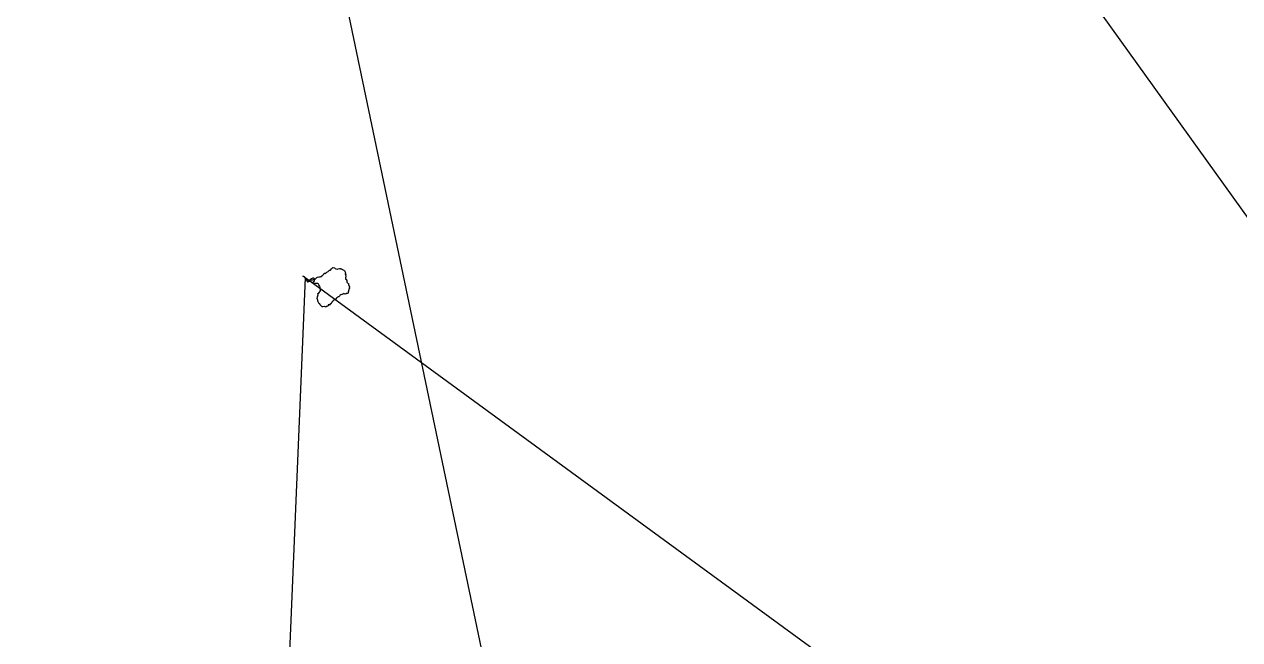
# Model space of a CAD drawing. Extents: x 533996 to 558759, y 1823984 to 1869097.
# Drawn here: x 534041 to 543112, y 1853228 to 1857819 of the extents above; entities that cross this region are included whole.
import ezdxf

# ---------------------------------------------------------------- set-up
doc = ezdxf.new("R2010")
doc.units = 0
for name, color, linetype in [('Default', 7, 'Continuous'), ('Unknown Line Type', 7, 'Continuous'), ('Unknown Point Feature', 7, 'Continuous')]:
    doc.layers.add(name, color=color, linetype=linetype)

# ---------------------------------------------------------------- blocks, each defined once
blk = doc.blocks.new('POINT_DISPLAY')
at = {"layer": 'Default'}
blk.add_line((0, 0), (0, 0), dxfattribs=at)

msp = doc.modelspace()

# ---------------------------------------------------------------- linework, layer by layer
at = {"layer": 'Unknown Line Type'}
for points in [[(558442.5, 1835128.9), (534041.3, 1869090)], [(534120.6, 1869074.7), (540850.2, 1836930.3)], [(535442, 1839236.9), (536139.8, 1855927.4), (536137.9, 1855926.8), (536136.8, 1855925.2), (536138.5, 1855929.1), (536123.7, 1855938.4), (536122.1, 1855938.6), (536119.1, 1855940.4), (536122.6, 1855939.7), (536129.5, 1855936.7), (536132, 1855935.4), (536137.1, 1855929.6), (536137.9, 1855927.8), (536139, 1855925.9), (536146.9, 1855913), (536155.6, 1855895.1), (536157.5, 1855896.9), (536165.4, 1855899.4), (536171.4, 1855901.2), (536175.5, 1855902.9), (536176.2, 1855905.8), (536180.5, 1855909.2), (536183.4, 1855910.3), (536187.3, 1855911.4), (536193.9, 1855911.5), (536194.8, 1855912.5), (536198.9, 1855915.4), (536206.9, 1855920.1), (536207.7, 1855919.7), (536212.9, 1855916.7), (536218.8, 1855923.9), (536225, 1855929.9), (536230, 1855931.5), (536240.2, 1855933.6), (536247.1, 1855935.4), (536250.3, 1855933.1), (536251, 1855934.2), (536253.1, 1855936.6), (536259.2, 1855936), (536263.4, 1855941.8), (536265.3, 1855943.8), (536269.1, 1855947.5), (536274.2, 1855951.8), (536275.9, 1855954.7), (536277.4, 1855957.6), (536279.8, 1855960.8), (536282.4, 1855961), (536285.1, 1855962.6), (536288.5, 1855960.8), (536294.2, 1855964.5), (536299.3, 1855969), (536303.7, 1855972), (536308.1, 1855974.8), (536311.7, 1855978), (536316.4, 1855982.8), (536318.9, 1855985.4), (536325.8, 1855985.1), (536333.6, 1855993.5), (536336.9, 1855996.6), (536343.8, 1856003.3), (536346, 1856003.4), (536356.4, 1856001.3), (536359.4, 1855998.4), (536360.2, 1855996.3), (536361.9, 1855995.8), (536365.9, 1855995.1), (536368.9, 1855994), (536379.5, 1855993), (536384.4, 1855993.6), (536394.5, 1855996.3), (536399.4, 1855995.7), (536402.1, 1855995.2), (536408.3, 1855994.9), (536415.7, 1855990.1), (536425.6, 1855985.7), (536429.1, 1855982.5), (536430.1, 1855981), (536432.6, 1855974.5), (536437.4, 1855965.6), (536437.4, 1855965.4), (536437.3, 1855958), (536440.8, 1855953.4), (536440.5, 1855951.6), (536435.4, 1855951.3), (536435.7, 1855950.7), (536437.4, 1855950.1), (536439.1, 1855946.6), (536442.2, 1855941.8), (536441.3, 1855940.1), (536440.9, 1855931.5), (536440.1, 1855933.3), (536439.7, 1855930.6), (536438.8, 1855919.9), (536438.5, 1855917.3), (536443.1, 1855913.9), (536448.5, 1855906.5), (536449.1, 1855895.2), (536454.2, 1855891), (536459.6, 1855885.7), (536459.7, 1855884.3), (536460.3, 1855883.5), (536457.5, 1855880.5), (536463.3, 1855878.2), (536461.7, 1855874.8), (536463.7, 1855870.9), (536466.7, 1855869.1), (536467.9, 1855863.8), (536467.7, 1855866.8), (536467, 1855865.9), (536468, 1855861.6), (536467.4, 1855863.3), (536465.4, 1855862), (536466, 1855857.2), (536467.8, 1855854.1), (536467.9, 1855853.7), (536466, 1855851.8), (536468.8, 1855849.5), (536467.7, 1855848), (536466.7, 1855845.7), (536463.6, 1855843.5), (536462.4, 1855840.2), (536462.8, 1855835.7), (536460.6, 1855833.9), (536459.7, 1855833.1), (536459.7, 1855829.4), (536459.6, 1855829.3), (536461.5, 1855824.8), (536461.4, 1855824), (536459.8, 1855822), (536458.8, 1855820), (536458.9, 1855814.4), (536457.5, 1855812.5), (536453, 1855811.5), (536449.8, 1855813.8), (536442.4, 1855807.7), (536436.6, 1855805.2), (536435.3, 1855805.1)], [(536435.3, 1855805.1), (536432.3, 1855808.9), (536425.9, 1855810.6), (536422.7, 1855808), (536417.8, 1855806.1), (536416.7, 1855805.9), (536410.3, 1855803.6), (536404.4, 1855800.1), (536396.9, 1855795.2), (536393.1, 1855790.5), (536387.9, 1855786.6), (536385.5, 1855785.7), (536383.6, 1855785), (536377.9, 1855782.8), (536375.8, 1855781.1), (536375.1, 1855777.5), (536369.5, 1855775.7), (536369.5, 1855770.4), (536366.6, 1855766.4), (536362.2, 1855767), (536354.4, 1855767.2), (536354, 1855763.4), (536352.3, 1855759.7), (536347.9, 1855758.2), (536348.6, 1855756.7), (536343.9, 1855756), (536342.8, 1855752.3), (536341.2, 1855751.5), (536340.6, 1855750.6), (536338.6, 1855747.6), (536336.9, 1855745), (536335.5, 1855743.8), (536332, 1855738.7), (536331.9, 1855735.5), (536330.1, 1855733.1), (536327.3, 1855733.8), (536322.2, 1855732), (536324.8, 1855727.7), (536327.2, 1855725.5), (536322.2, 1855725.6), (536318.9, 1855723.6), (536318.5, 1855726), (536314.1, 1855727), (536311.1, 1855726.2), (536308.5, 1855726.2), (536308.8, 1855719.1), (536306.9, 1855718.5), (536303.8, 1855714.1), (536296.3, 1855713.1), (536294.9, 1855713.9), (536293.5, 1855709.8), (536293, 1855710.1), (536292.8, 1855708.7), (536281.2, 1855713.5), (536280.3, 1855713.7), (536270.4, 1855710.7), (536267.8, 1855710.8), (536264.5, 1855711), (536256.4, 1855719.5), (536249.9, 1855726.6), (536250.1, 1855727.6), (536247.2, 1855734), (536241.1, 1855734.4), (536238, 1855743.2), (536235.3, 1855747.7), (536232.6, 1855756.7), (536232.9, 1855760.8), (536228.1, 1855773.3), (536230.4, 1855784.8), (536231.5, 1855792.5), (536233.8, 1855800.3), (536232.6, 1855809.6), (536239.2, 1855812.8), (536243.9, 1855819.1), (536244.4, 1855823.5), (536250.3, 1855827.8), (536254.1, 1855834.5), (536251.3, 1855838.6), (536250.2, 1855846.2), (536248.5, 1855856.5), (536243.9, 1855867.5), (536243.5, 1855868.5), (536240.4, 1855875.8), (536236.9, 1855879.6), (536230.2, 1855884.7), (536221.9, 1855885.9), (536215.3, 1855885), (536208.1, 1855884.9), (536200.2, 1855883.8), (536196.8, 1855890.4), (536197.2, 1855891.3), (536200.1, 1855899.1), (536207.1, 1855903.5), (536208.4, 1855909), (536209.4, 1855916.1), (536205.8, 1855922.6), (536201.1, 1855924.9), (536195.2, 1855923.6), (536189.2, 1855921.3), (536183.2, 1855919.6), (536179.5, 1855916.9), (536174.9, 1855914.9), (536164.8, 1855904.4), (536160.8, 1855899.1), (536155.7, 1855896.6), (536154.5, 1855899.8), (536154.3, 1855901.7), (536153.8, 1855903.5), (536149, 1855913), (536144.5, 1855923.2), (536144.3, 1855925), (550089.9, 1845735.2)]]:
    msp.add_lwpolyline(points, dxfattribs=at)

# ---------------------------------------------------------------- block references
at = {"layer": 'Unknown Point Feature', "xscale": 0.1, "yscale": 0.10000000000000002}
for p in [(536294.2, 1855964.5), (536299.3, 1855969), (536303.7, 1855972), (536308.1, 1855974.8), (536311.7, 1855978), (536316.4, 1855982.8), (536318.9, 1855985.4), (536325.8, 1855985.1), (536333.6, 1855993.5), (536336.9, 1855996.6), (536343.8, 1856003.3), (536346, 1856003.4), (536356.4, 1856001.3), (536359.4, 1855998.4), (536360.2, 1855996.3), (536361.9, 1855995.8), (536365.9, 1855995.1), (536368.9, 1855994), (536379.5, 1855993), (536384.4, 1855993.6), (536394.5, 1855996.3), (536399.4, 1855995.7), (536402.1, 1855995.2), (536408.3, 1855994.9), (536415.7, 1855990.1), (536425.6, 1855985.7), (536429.1, 1855982.5), (536430.1, 1855981), (536432.6, 1855974.5), (536437.4, 1855965.6), (536437.4, 1855965.4), (536119.1, 1855940.4), (536122.1, 1855938.6), (536122.6, 1855939.7), (536123.7, 1855938.4), (536129.5, 1855936.7), (536132, 1855935.4), (536136.8, 1855925.2), (536137.1, 1855929.6), (536137.9, 1855927.8), (536137.9, 1855926.8), (536138.5, 1855929.1), (536139, 1855925.9), (536139.8, 1855927.4), (536144.3, 1855925), (536144.5, 1855923.2), (536146.9, 1855913), (536149, 1855913), (536153.8, 1855903.5), (536154.3, 1855901.7), (536154.5, 1855899.8), (536155.6, 1855895.1), (536155.7, 1855896.6), (536157.5, 1855896.9), (536160.8, 1855899.1), (536164.8, 1855904.4), (536165.4, 1855899.4), (536171.4, 1855901.2), (536174.9, 1855914.9), (536175.5, 1855902.9), (536176.2, 1855905.8), (536179.5, 1855916.9), (536180.5, 1855909.2), (536183.2, 1855919.6), (536183.4, 1855910.3), (536187.3, 1855911.4), (536189.2, 1855921.3), (536193.9, 1855911.5), (536194.8, 1855912.5), (536195.2, 1855923.6), (536196.8, 1855890.4), (536197.2, 1855891.3), (536198.9, 1855915.4), (536200.1, 1855899.1), (536200.2, 1855883.8), (536201.1, 1855924.9), (536205.8, 1855922.6), (536206.9, 1855920.1), (536207.1, 1855903.5), (536207.7, 1855919.7), (536208.1, 1855884.9), (536208.4, 1855909), (536209.4, 1855916.1), (536212.9, 1855916.7), (536215.3, 1855885), (536218.8, 1855923.9), (536221.9, 1855885.9), (536225, 1855929.9), (536230, 1855931.5), (536230.2, 1855884.7), (536236.9, 1855879.6), (536240.2, 1855933.6), (536240.4, 1855875.8), (536247.1, 1855935.4), (536250.3, 1855933.1), (536251, 1855934.2), (536253.1, 1855936.6), (536259.2, 1855936), (536263.4, 1855941.8), (536265.3, 1855943.8), (536269.1, 1855947.5), (536274.2, 1855951.8), (536275.9, 1855954.7), (536277.4, 1855957.6), (536279.8, 1855960.8), (536282.4, 1855961), (536285.1, 1855962.6), (536288.5, 1855960.8), (536435.4, 1855951.3), (536435.7, 1855950.7), (536437.3, 1855958), (536437.4, 1855950.1), (536438.5, 1855917.3), (536438.8, 1855919.9), (536439.1, 1855946.6), (536439.7, 1855930.6), (536440.1, 1855933.3), (536440.5, 1855951.6), (536440.8, 1855953.4), (536440.9, 1855931.5), (536441.3, 1855940.1), (536442.2, 1855941.8), (536443.1, 1855913.9), (536448.5, 1855906.5), (536449.1, 1855895.2), (536454.2, 1855891), (536457.5, 1855880.5), (536459.6, 1855885.7), (536459.7, 1855884.3), (536460.3, 1855883.5), (536461.7, 1855874.8), (536463.3, 1855878.2), (536230.4, 1855784.8), (536231.5, 1855792.5), (536232.6, 1855809.6), (536233.8, 1855800.3), (536239.2, 1855812.8), (536243.5, 1855868.5), (536243.9, 1855867.5), (536243.9, 1855819.1), (536244.4, 1855823.5), (536248.5, 1855856.5), (536250.2, 1855846.2), (536250.3, 1855827.8), (536251.3, 1855838.6), (536254.1, 1855834.5), (536377.9, 1855782.8), (536383.6, 1855785), (536385.5, 1855785.7), (536387.9, 1855786.6), (536393.1, 1855790.5), (536396.9, 1855795.2), (536404.4, 1855800.1), (536410.3, 1855803.6), (536416.7, 1855805.9), (536417.8, 1855806.1), (536422.7, 1855808), (536425.9, 1855810.6), (536432.3, 1855808.9), (536435.3, 1855805.1), (536436.6, 1855805.2), (536442.4, 1855807.7), (536449.8, 1855813.8), (536453, 1855811.5), (536457.5, 1855812.5), (536458.8, 1855820), (536458.9, 1855814.4), (536459.6, 1855829.3), (536459.7, 1855833.1), (536459.7, 1855829.4), (536459.8, 1855822), (536460.6, 1855833.9), (536461.4, 1855824), (536461.5, 1855824.8), (536462.4, 1855840.2), (536462.8, 1855835.7), (536463.6, 1855843.5), (536463.7, 1855870.9), (536465.4, 1855862), (536466, 1855857.2), (536466, 1855851.8), (536466.7, 1855869.1), (536466.7, 1855845.7), (536467, 1855865.9), (536467.4, 1855863.3), (536467.7, 1855866.8), (536467.7, 1855848), (536467.8, 1855854.1), (536467.9, 1855863.8), (536467.9, 1855853.7), (536468, 1855861.6), (536468.8, 1855849.5), (536228.1, 1855773.3), (536232.6, 1855756.7), (536232.9, 1855760.8), (536235.3, 1855747.7), (536238, 1855743.2), (536241.1, 1855734.4), (536247.2, 1855734), (536249.9, 1855726.6), (536250.1, 1855727.6), (536256.4, 1855719.5), (536264.5, 1855711), (536267.8, 1855710.8), (536270.4, 1855710.7), (536280.3, 1855713.7), (536281.2, 1855713.5), (536292.8, 1855708.7), (536293, 1855710.1), (536293.5, 1855709.8), (536294.9, 1855713.9), (536296.3, 1855713.1), (536303.8, 1855714.1), (536306.9, 1855718.5), (536308.5, 1855726.2), (536308.8, 1855719.1), (536311.1, 1855726.2), (536314.1, 1855727), (536318.5, 1855726), (536318.9, 1855723.6), (536322.2, 1855732), (536322.2, 1855725.6), (536324.8, 1855727.7), (536327.2, 1855725.5), (536327.3, 1855733.8), (536330.1, 1855733.1), (536331.9, 1855735.5), (536332, 1855738.7), (536335.5, 1855743.8), (536336.9, 1855745), (536338.6, 1855747.6), (536340.6, 1855750.6), (536341.2, 1855751.5), (536342.8, 1855752.3), (536343.9, 1855756), (536347.9, 1855758.2), (536348.6, 1855756.7), (536352.3, 1855759.7), (536354, 1855763.4), (536354.4, 1855767.2), (536362.2, 1855767), (536366.6, 1855766.4), (536369.5, 1855775.7), (536369.5, 1855770.4), (536375.1, 1855777.5), (536375.8, 1855781.1)]:
    msp.add_blockref('POINT_DISPLAY', p, dxfattribs=at)

doc.saveas('drawing.dxf')
